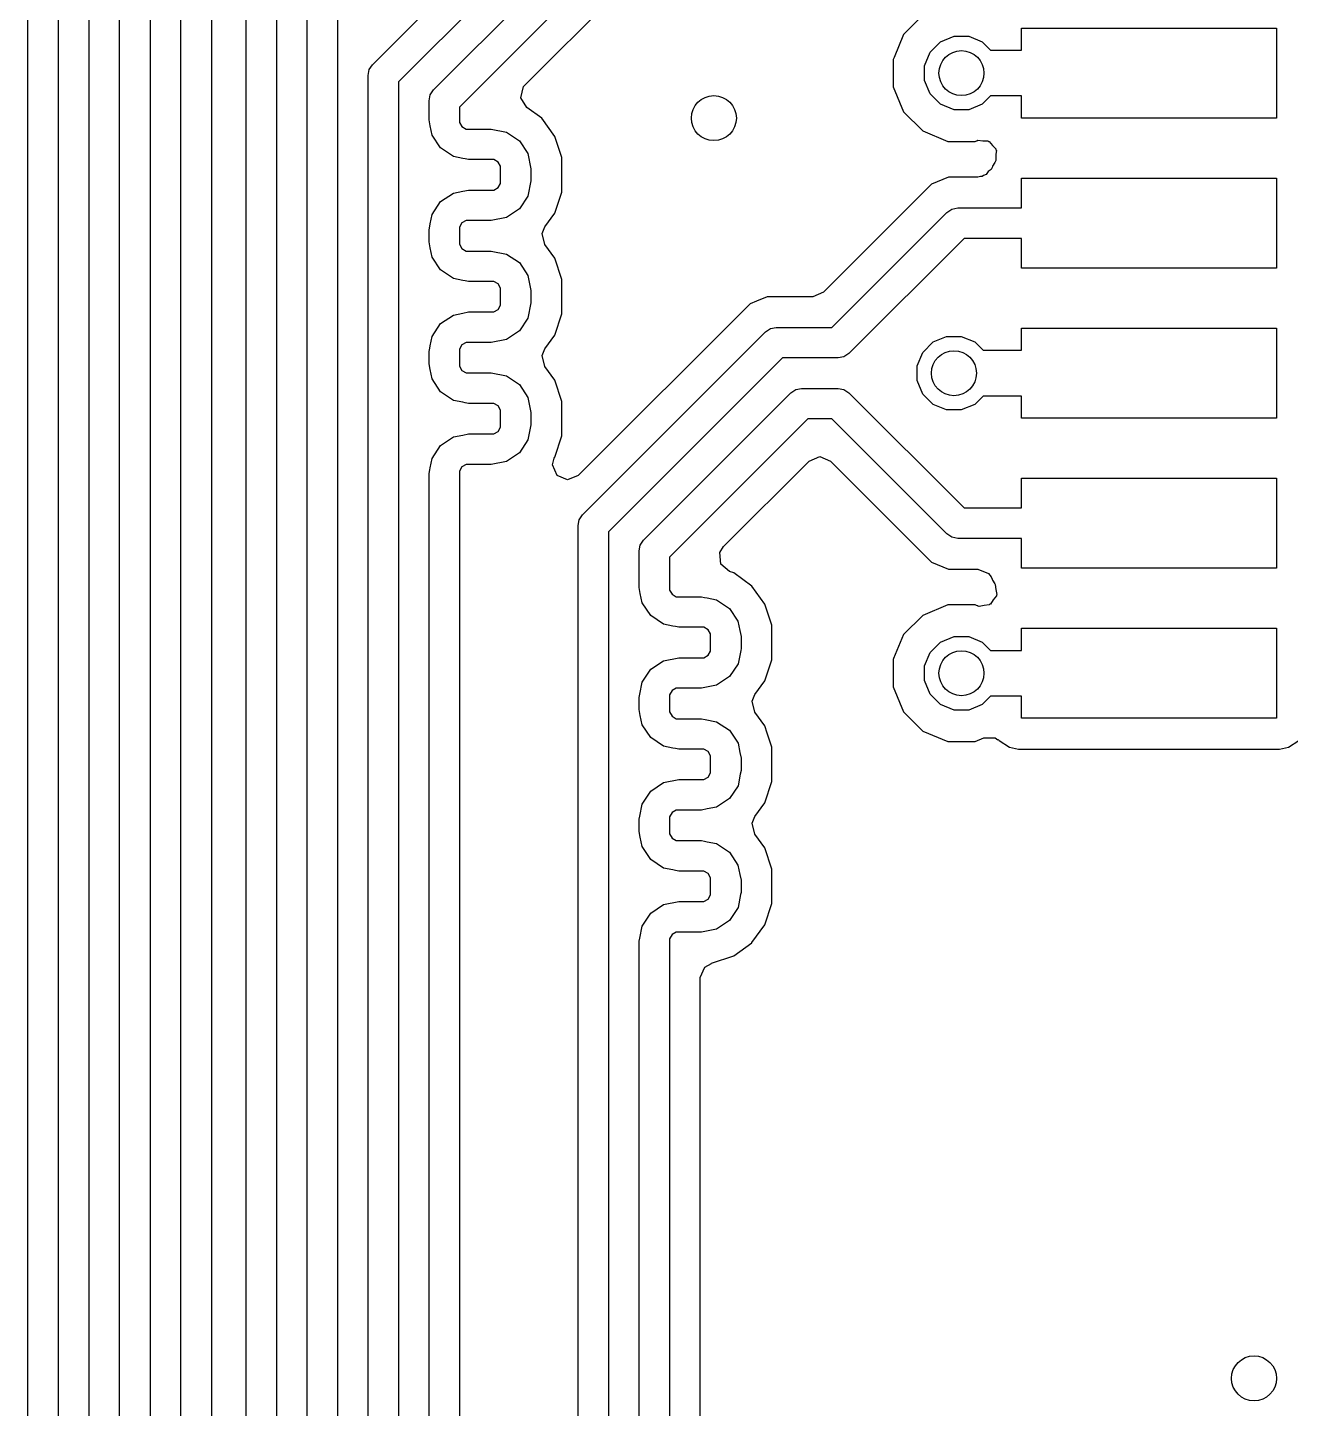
# Model space of a CAD drawing. Extents: x 94.3 to 177.3, y -118.1 to -62.3.
# Drawn here: x 150.913 to 155.121, y -99.3 to -94.698 of the extents above; entities that cross this region are included whole.
import ezdxf

# ---------------------------------------------------------------- set-up
doc = ezdxf.new("R2010")
doc.units = 0
doc.layers.add('BLACK', color=7, linetype='CONTINUOUS')

msp = doc.modelspace()

# ---------------------------------------------------------------- linework, layer by layer
at = {"layer": 'BLACK', "linetype": 'CONTINUOUS'}
for p, q in [((150.9133, -88.644284), (150.9133, -102.26919)), ((151.0158, -102.332358), (151.0158, -88.674778)), ((151.1174, -88.69582), (151.1174, -102.3534)), ((151.22, -102.520461), (151.22, -88.862882)), ((151.3216, -88.883924), (151.3216, -102.541503)), ((151.4242, -102.690713), (151.4242, -89)), ((151.5258, -89.021042), (151.5258, -102.711755)), ((151.6412, -101.210422), (151.6412, -92.264316)), ((151.7428, -92.285358), (151.7428, -101.18938)), ((152.062479, -94.821995), (153.171995, -93.712479)), ((153.228958, -93.7992), (152.1492, -94.878958)), ((152.265679, -94.906163), (153.256163, -93.915679)), ((153.313126, -94.0024), (152.3524, -94.963126)), ((152.571312, -94.889169), (153.340938, -94.119545)), ((151.8444, -101.126254), (151.8444, -94.524084)), ((151.946, -94.524084), (151.946, -101.105212)), ((153.896128, -94.657138), (153.832138, -94.721128)), ((154.225, -94.7738), (154.225, -94.7)), ((154.225, -94.7), (155.075, -94.7)), ((155.075, -94.7), (155.075, -95)), ((153.832134, -94.721134), (153.800502, -94.7975)), ((153.832138, -94.721128), (153.832134, -94.721134)), ((153.921066, -94.780554), (153.955554, -94.746066)), ((153.955554, -94.746066), (154.000614, -94.727402)), ((154.000614, -94.727402), (154.049386, -94.727402)), ((154.049386, -94.727402), (154.094446, -94.746066)), ((154.094446, -94.746066), (154.12218, -94.7738)), ((153.902402, -94.825614), (153.921066, -94.780554)), ((154.12218, -94.7738), (154.225, -94.7738)), ((152.0476, -94.857916), (152.051467, -94.838476)), ((152.051467, -94.838476), (152.062479, -94.821995)), ((153.800502, -94.7975), (153.7975, -94.804747)), ((153.7975, -94.804747), (153.7975, -94.895253)), ((153.902402, -94.874386), (153.902402, -94.825614)), ((152.0476, -101.042084), (152.0476, -94.857916)), ((152.1492, -94.878958), (152.1492, -101.021042)), ((153.921066, -94.919446), (153.902402, -94.874386)), ((152.2508, -94.942084), (152.254667, -94.922644)), ((152.254667, -94.922644), (152.265679, -94.906163)), ((152.557291, -94.932346), (152.566219, -94.895133)), ((152.566219, -94.895133), (152.571312, -94.889169)), ((153.7975, -94.895253), (153.832135, -94.978868)), ((153.955554, -94.953934), (153.921066, -94.919446)), ((154.12218, -94.9262), (154.094446, -94.953934)), ((154.225, -94.9262), (154.12218, -94.9262)), ((154.225, -95), (154.225, -94.9262)), ((152.2508, -95.005998), (152.2508, -94.942084)), ((152.3524, -94.963126), (152.3524, -95.005998)), ((152.577288, -94.96497), (152.557291, -94.932346)), ((152.626338, -95.000596), (152.577288, -94.96497)), ((154.000614, -94.972598), (153.955554, -94.953934)), ((154.049386, -94.972598), (154.000614, -94.972598)), ((154.094446, -94.953934), (154.049386, -94.972598)), ((152.254667, -95.025438), (152.2508, -95.005998)), ((152.3524, -95.005998), (152.3524, -95.005999)), ((152.3524, -95.005999), (152.352422, -95.005999)), ((152.352422, -95.005999), (152.352422, -95.014165)), ((152.352422, -95.014165), (152.360586, -95.028308)), ((152.670021, -95.060687), (152.626338, -95.000596)), ((153.832135, -94.978868), (153.896132, -95.042865)), ((155.075, -95), (154.225, -95)), ((152.254693, -95.025464), (152.254667, -95.025438)), ((152.260872, -95.056534), (152.254693, -95.025464)), ((152.289494, -95.099381), (152.260872, -95.056534)), ((152.360586, -95.028308), (152.374727, -95.036476)), ((152.374727, -95.036476), (152.382893, -95.036478)), ((152.382893, -95.036478), (152.45841, -95.036478)), ((152.45841, -95.036478), (152.458413, -95.036478)), ((152.458413, -95.036478), (152.458416, -95.036478)), ((152.458416, -95.036478), (152.508956, -95.046533)), ((152.508956, -95.046533), (152.551806, -95.075157)), ((152.693006, -95.131333), (152.670021, -95.060687)), ((153.896132, -95.042865), (153.979747, -95.0775)), ((152.332333, -95.128015), (152.289494, -95.099381)), ((152.551806, -95.075157), (152.580447, -95.117996)), ((153.979747, -95.0775), (153.979749, -95.0775)), ((153.979749, -95.0775), (154.07025, -95.0775)), ((154.07025, -95.0775), (154.070253, -95.0775)), ((154.070253, -95.0775), (154.074661, -95.075673)), ((154.074661, -95.075673), (154.077597, -95.075673)), ((154.077597, -95.075673), (154.079893, -95.073838)), ((154.079893, -95.073838), (154.096361, -95.075671)), ((154.096361, -95.075671), (154.112927, -95.07567)), ((154.112927, -95.07567), (154.115005, -95.077747)), ((154.115005, -95.077747), (154.117926, -95.078073)), ((154.117926, -95.078073), (154.128272, -95.091012)), ((154.128272, -95.091012), (154.139989, -95.102727)), ((154.139989, -95.102727), (154.139989, -95.105666)), ((154.139989, -95.105666), (154.141825, -95.107962)), ((154.141825, -95.107962), (154.13999, -95.119809)), ((152.363438, -95.134209), (152.332333, -95.128015)), ((152.36344, -95.134211), (152.363438, -95.134209)), ((152.370755, -95.135666), (152.36344, -95.134211)), ((152.382867, -95.138078), (152.370755, -95.135666)), ((152.382871, -95.138076), (152.382867, -95.138078)), ((152.38288, -95.138078), (152.382871, -95.138076)), ((152.458404, -95.138078), (152.38288, -95.138078)), ((152.466579, -95.138078), (152.458404, -95.138078)), ((152.480739, -95.146252), (152.466579, -95.138078)), ((152.488919, -95.160409), (152.480739, -95.146252)), ((152.488921, -95.168397), (152.488919, -95.160409)), ((152.580447, -95.117996), (152.590522, -95.168532)), ((152.693022, -95.168479), (152.693006, -95.131333)), ((154.128447, -95.160007), (154.127643, -95.164047)), ((154.136557, -95.147869), (154.128447, -95.160007)), ((154.13759, -95.145995), (154.136557, -95.147869)), ((154.139993, -95.140996), (154.13759, -95.145995)), ((154.13999, -95.119809), (154.139993, -95.140996)), ((152.48889, -95.168558), (152.488921, -95.168397)), ((152.48889, -95.209198), (152.48889, -95.168558)), ((152.59049, -95.168532), (152.590486, -95.168541)), ((152.590486, -95.168541), (152.59049, -95.168558)), ((152.590522, -95.168532), (152.59049, -95.168532)), ((152.59049, -95.168558), (152.59049, -95.209197)), ((152.69299, -95.209194), (152.692992, -95.203497)), ((152.692992, -95.203497), (152.693008, -95.203468)), ((152.693, -95.189177), (152.69303, -95.189104)), ((152.693008, -95.203468), (152.693, -95.189177)), ((152.69303, -95.189104), (152.693021, -95.168479)), ((152.693021, -95.168479), (152.693022, -95.168479)), ((153.982003, -95.1967), (153.925664, -95.220036)), ((154.080114, -95.1967), (153.982003, -95.1967)), ((154.088602, -95.194124), (154.080114, -95.1967)), ((154.094018, -95.194728), (154.088602, -95.194124)), ((154.098543, -95.191109), (154.094018, -95.194728)), ((154.107893, -95.188273), (154.098543, -95.191109)), ((154.114548, -95.178311), (154.107893, -95.188273)), ((154.123907, -95.170829), (154.114548, -95.178311)), ((154.127643, -95.164047), (154.123907, -95.170829)), ((154.225, -95.2992), (154.225, -95.2)), ((154.225, -95.2), (155.075, -95.2)), ((155.075, -95.2), (155.075, -95.5)), ((152.289504, -95.278379), (152.332341, -95.249758)), ((152.332341, -95.249758), (152.363412, -95.243572)), ((152.363412, -95.243572), (152.36344, -95.243545)), ((152.36344, -95.243545), (152.382868, -95.23968)), ((152.382868, -95.23968), (152.382868, -95.239678)), ((152.382868, -95.239678), (152.382872, -95.239679)), ((152.382872, -95.239679), (152.38288, -95.239678)), ((152.38288, -95.239678), (152.45841, -95.239678)), ((152.45841, -95.239678), (152.45847, -95.23969)), ((152.45847, -95.23969), (152.466573, -95.23969)), ((152.466573, -95.23969), (152.480722, -95.231519)), ((152.480722, -95.231519), (152.488891, -95.217369)), ((152.48889, -95.209199), (152.48889, -95.209198)), ((152.488891, -95.217369), (152.48889, -95.209199)), ((152.59049, -95.209197), (152.580438, -95.259743)), ((152.670032, -95.317018), (152.692991, -95.246347)), ((152.692991, -95.246347), (152.69299, -95.209194)), ((153.925659, -95.22004), (153.565245, -95.580455)), ((153.925664, -95.220036), (153.925659, -95.22004)), ((152.260872, -95.321208), (152.289504, -95.278379)), ((152.580438, -95.259743), (152.551809, -95.302595)), ((153.993059, -95.303067), (154.012499, -95.2992)), ((154.012499, -95.2992), (154.225, -95.2992)), ((152.25467, -95.352314), (152.260872, -95.321208)), ((152.374724, -95.341301), (152.360575, -95.349469)), ((152.382892, -95.3413), (152.374724, -95.341301)), ((152.45841, -95.341278), (152.382892, -95.341278)), ((152.382892, -95.341278), (152.382892, -95.3413)), ((152.458413, -95.341277), (152.45841, -95.341278)), ((152.458416, -95.341278), (152.458413, -95.341277)), ((152.508961, -95.33123), (152.458416, -95.34129)), ((152.458416, -95.34129), (152.458416, -95.341278)), ((152.551809, -95.302595), (152.508961, -95.33123)), ((152.636852, -95.362691), (152.670032, -95.317018)), ((153.593057, -95.6976), (153.976578, -95.314079)), ((153.976578, -95.314079), (153.993059, -95.303067)), ((152.2508, -95.371732), (152.253191, -95.359733)), ((152.250803, -95.371741), (152.2508, -95.371732)), ((152.2508, -95.371758), (152.250803, -95.371741)), ((152.2508, -95.412398), (152.2508, -95.371758)), ((152.253191, -95.359733), (152.254667, -95.352318)), ((152.254667, -95.352318), (152.25467, -95.352314)), ((152.352403, -95.363616), (152.3524, -95.371758)), ((152.3524, -95.371758), (152.3524, -95.412398)), ((152.360575, -95.349469), (152.352403, -95.363616)), ((152.627919, -95.384267), (152.636852, -95.362691)), ((152.636862, -95.421474), (152.627919, -95.384267)), ((152.254667, -95.431838), (152.2508, -95.412398)), ((152.254693, -95.431864), (152.254667, -95.431838)), ((152.260872, -95.462934), (152.254693, -95.431864)), ((152.3524, -95.412398), (152.3524, -95.412399)), ((152.3524, -95.412399), (152.352422, -95.412399)), ((152.352422, -95.412399), (152.352422, -95.420565)), ((152.352422, -95.420565), (152.360586, -95.434708)), ((152.360586, -95.434708), (152.374727, -95.442876)), ((152.670021, -95.467087), (152.636862, -95.421474)), ((154.033541, -95.4008), (153.65002, -95.784321)), ((154.225, -95.4008), (154.033541, -95.4008)), ((154.225, -95.5), (154.225, -95.4008)), ((152.289494, -95.505781), (152.260872, -95.462934)), ((152.374727, -95.442876), (152.382893, -95.442878)), ((152.382893, -95.442878), (152.45841, -95.442878)), ((152.45841, -95.442878), (152.458413, -95.442878)), ((152.458413, -95.442878), (152.458416, -95.442878)), ((152.458416, -95.442878), (152.508956, -95.452933)), ((152.508956, -95.452933), (152.551806, -95.481557)), ((152.551806, -95.481557), (152.580447, -95.524396)), ((152.693006, -95.537733), (152.670021, -95.467087)), ((152.332333, -95.534415), (152.289494, -95.505781)), ((152.580447, -95.524396), (152.590522, -95.574932)), ((155.075, -95.5), (154.225, -95.5)), ((152.363438, -95.540609), (152.332333, -95.534415)), ((152.36344, -95.540611), (152.363438, -95.540609)), ((152.370755, -95.542066), (152.36344, -95.540611)), ((152.382867, -95.544478), (152.370755, -95.542066)), ((152.382871, -95.544476), (152.382867, -95.544478)), ((152.38288, -95.544478), (152.382871, -95.544476)), ((152.458404, -95.544478), (152.38288, -95.544478)), ((152.466579, -95.544478), (152.458404, -95.544478)), ((152.480739, -95.552652), (152.466579, -95.544478)), ((152.488919, -95.566809), (152.480739, -95.552652)), ((152.48889, -95.574958), (152.488921, -95.574797)), ((152.48889, -95.615598), (152.48889, -95.574958)), ((152.488921, -95.574797), (152.488919, -95.566809)), ((152.59049, -95.574932), (152.590486, -95.574941)), ((152.590486, -95.574941), (152.59049, -95.574958)), ((152.590522, -95.574932), (152.59049, -95.574932)), ((152.59049, -95.574958), (152.59049, -95.615597)), ((152.693022, -95.574879), (152.693006, -95.537733)), ((152.69303, -95.595504), (152.693021, -95.574879)), ((152.693021, -95.574879), (152.693022, -95.574879)), ((152.48889, -95.615599), (152.48889, -95.615598)), ((152.488891, -95.623769), (152.48889, -95.615599)), ((152.59049, -95.615597), (152.580438, -95.666143)), ((152.69299, -95.615594), (152.692992, -95.609897)), ((152.692991, -95.652747), (152.69299, -95.615594)), ((152.692992, -95.609897), (152.693008, -95.609868)), ((152.693, -95.595577), (152.69303, -95.595504)), ((152.693008, -95.609868), (152.693, -95.595577)), ((153.321076, -95.618439), (152.748164, -96.191351)), ((153.34177, -95.609868), (153.321076, -95.618439)), ((153.377422, -95.5951), (153.34177, -95.609868)), ((153.52989, -95.5951), (153.377422, -95.5951)), ((153.565245, -95.580455), (153.52989, -95.5951)), ((152.289504, -95.684779), (152.332341, -95.656158)), ((152.332341, -95.656158), (152.363412, -95.649972)), ((152.363412, -95.649972), (152.36344, -95.649945)), ((152.36344, -95.649945), (152.382868, -95.64608)), ((152.382868, -95.64608), (152.382868, -95.646078)), ((152.382868, -95.646078), (152.382872, -95.646079)), ((152.382872, -95.646079), (152.38288, -95.646078)), ((152.38288, -95.646078), (152.45841, -95.646078)), ((152.45841, -95.646078), (152.45847, -95.64609)), ((152.45847, -95.64609), (152.466573, -95.64609)), ((152.466573, -95.64609), (152.480722, -95.637919)), ((152.480722, -95.637919), (152.488891, -95.623769)), ((152.580438, -95.666143), (152.551809, -95.708995)), ((152.670032, -95.723418), (152.692991, -95.652747)), ((152.260872, -95.727608), (152.289504, -95.684779)), ((152.551809, -95.708995), (152.508961, -95.73763)), ((152.762479, -96.321995), (153.371995, -95.712479)), ((153.371995, -95.712479), (153.388476, -95.701467)), ((153.388476, -95.701467), (153.407916, -95.6976)), ((153.407916, -95.6976), (153.593057, -95.6976)), ((154.225, -95.7738), (154.225, -95.7)), ((154.225, -95.7), (155.075, -95.7)), ((155.075, -95.7), (155.075, -96)), ((152.253191, -95.766133), (152.254667, -95.758718)), ((152.254667, -95.758718), (152.25467, -95.758714)), ((152.25467, -95.758714), (152.260872, -95.727608)), ((152.360575, -95.755869), (152.352403, -95.770016)), ((152.374724, -95.747701), (152.360575, -95.755869)), ((152.382892, -95.7477), (152.374724, -95.747701)), ((152.45841, -95.747678), (152.382892, -95.747678)), ((152.382892, -95.747678), (152.382892, -95.7477)), ((152.458413, -95.747677), (152.45841, -95.747678)), ((152.458416, -95.747678), (152.458413, -95.747677)), ((152.508961, -95.73763), (152.458416, -95.74769)), ((152.458416, -95.74769), (152.458416, -95.747678)), ((152.636852, -95.769091), (152.670032, -95.723418)), ((153.896066, -95.780554), (153.930554, -95.746066)), ((153.930554, -95.746066), (153.975614, -95.727402)), ((153.975614, -95.727402), (154.024386, -95.727402)), ((154.024386, -95.727402), (154.069446, -95.746066)), ((154.069446, -95.746066), (154.09718, -95.7738)), ((152.2508, -95.778132), (152.253191, -95.766133)), ((152.250803, -95.778141), (152.2508, -95.778132)), ((152.2508, -95.778158), (152.250803, -95.778141)), ((152.2508, -95.818798), (152.2508, -95.778158)), ((152.352403, -95.770016), (152.3524, -95.778158)), ((152.3524, -95.778158), (152.3524, -95.818798)), ((152.627919, -95.790667), (152.636852, -95.769091)), ((152.636862, -95.827874), (152.627919, -95.790667)), ((153.428958, -95.7992), (152.8492, -96.378958)), ((153.614099, -95.7992), (153.428958, -95.7992)), ((153.633539, -95.795333), (153.614099, -95.7992)), ((153.65002, -95.784321), (153.633539, -95.795333)), ((153.877402, -95.825614), (153.896066, -95.780554)), ((154.09718, -95.7738), (154.225, -95.7738)), ((152.254667, -95.838238), (152.2508, -95.818798)), ((152.254693, -95.838264), (152.254667, -95.838238)), ((152.260872, -95.869334), (152.254693, -95.838264)), ((152.3524, -95.818798), (152.3524, -95.818799)), ((152.3524, -95.818799), (152.352422, -95.818799)), ((152.352422, -95.818799), (152.352422, -95.826965)), ((152.352422, -95.826965), (152.360586, -95.841108)), ((152.360586, -95.841108), (152.374727, -95.849276)), ((152.374727, -95.849276), (152.382893, -95.849278)), ((152.382893, -95.849278), (152.45841, -95.849278)), ((152.45841, -95.849278), (152.458413, -95.849278)), ((152.458413, -95.849278), (152.458416, -95.849278)), ((152.458416, -95.849278), (152.508956, -95.859333)), ((152.670021, -95.873487), (152.636862, -95.827874)), ((153.877402, -95.874386), (153.877402, -95.825614)), ((152.289494, -95.912181), (152.260872, -95.869334)), ((152.508956, -95.859333), (152.551806, -95.887957)), ((152.551806, -95.887957), (152.580447, -95.930796)), ((152.693006, -95.944133), (152.670021, -95.873487)), ((153.896066, -95.919446), (153.877402, -95.874386)), ((152.332333, -95.940815), (152.289494, -95.912181)), ((152.363438, -95.947009), (152.332333, -95.940815)), ((152.580447, -95.930796), (152.590522, -95.981332)), ((152.693022, -95.981279), (152.693006, -95.944133)), ((152.965679, -96.406163), (153.456163, -95.915679)), ((153.456163, -95.915679), (153.472643, -95.904667)), ((153.472643, -95.904667), (153.472644, -95.904667)), ((153.472644, -95.904667), (153.492084, -95.9008)), ((153.492084, -95.9008), (153.614099, -95.9008)), ((153.614099, -95.9008), (153.633539, -95.904667)), ((153.633539, -95.904667), (153.65002, -95.915679)), ((153.65002, -95.915679), (154.033541, -96.2992)), ((153.930554, -95.953934), (153.896066, -95.919446)), ((154.09718, -95.9262), (154.069446, -95.953934)), ((154.225, -95.9262), (154.09718, -95.9262)), ((154.225, -96), (154.225, -95.9262)), ((152.36344, -95.947011), (152.363438, -95.947009)), ((152.370755, -95.948466), (152.36344, -95.947011)), ((152.382867, -95.950878), (152.370755, -95.948466)), ((152.382871, -95.950876), (152.382867, -95.950878)), ((152.38288, -95.950878), (152.382871, -95.950876)), ((152.458404, -95.950878), (152.38288, -95.950878)), ((152.466579, -95.950878), (152.458404, -95.950878)), ((152.480739, -95.959052), (152.466579, -95.950878)), ((152.488919, -95.973209), (152.480739, -95.959052)), ((152.48889, -95.981358), (152.488921, -95.981197)), ((152.48889, -96.021998), (152.48889, -95.981358)), ((152.488921, -95.981197), (152.488919, -95.973209)), ((152.59049, -95.981332), (152.590486, -95.981341)), ((152.590486, -95.981341), (152.59049, -95.981358)), ((152.590522, -95.981332), (152.59049, -95.981332)), ((152.59049, -95.981358), (152.59049, -96.021997)), ((152.69303, -96.001904), (152.693021, -95.981279)), ((152.693021, -95.981279), (152.693022, -95.981279)), ((153.975614, -95.972598), (153.930554, -95.953934)), ((154.024386, -95.972598), (153.975614, -95.972598)), ((154.069446, -95.953934), (154.024386, -95.972598)), ((152.480722, -96.044319), (152.488891, -96.030169)), ((152.48889, -96.021999), (152.48889, -96.021998)), ((152.488891, -96.030169), (152.48889, -96.021999)), ((152.59049, -96.021997), (152.580438, -96.072543)), ((152.69299, -96.021994), (152.692992, -96.016297)), ((152.692991, -96.059147), (152.69299, -96.021994)), ((152.692992, -96.016297), (152.693008, -96.016268)), ((152.693, -96.001977), (152.69303, -96.001904)), ((152.693008, -96.016268), (152.693, -96.001977)), ((153.513126, -96.0024), (153.0524, -96.463126)), ((153.593057, -96.0024), (153.513126, -96.0024)), ((153.976578, -96.385921), (153.593057, -96.0024)), ((155.075, -96), (154.225, -96)), ((152.289504, -96.091179), (152.332341, -96.062558)), ((152.332341, -96.062558), (152.363412, -96.056372)), ((152.363412, -96.056372), (152.36344, -96.056345)), ((152.36344, -96.056345), (152.382868, -96.05248)), ((152.382868, -96.05248), (152.382868, -96.052478)), ((152.382868, -96.052478), (152.382872, -96.052479)), ((152.382872, -96.052479), (152.38288, -96.052478)), ((152.38288, -96.052478), (152.45841, -96.052478)), ((152.45841, -96.052478), (152.45847, -96.05249)), ((152.45847, -96.05249), (152.466573, -96.05249)), ((152.466573, -96.05249), (152.480722, -96.044319)), ((152.580438, -96.072543), (152.551809, -96.115395)), ((152.670032, -96.129818), (152.692991, -96.059147)), ((152.260872, -96.134008), (152.289504, -96.091179)), ((152.551809, -96.115395), (152.508961, -96.14403)), ((153.517736, -96.142745), (153.55309, -96.128101)), ((153.55309, -96.128101), (153.588445, -96.142746)), ((152.2508, -96.184532), (152.253191, -96.172533)), ((152.253191, -96.172533), (152.254667, -96.165118)), ((152.254667, -96.165118), (152.25467, -96.165114)), ((152.25467, -96.165114), (152.260872, -96.134008)), ((152.360575, -96.162269), (152.352403, -96.176416)), ((152.374724, -96.154101), (152.360575, -96.162269)), ((152.382892, -96.1541), (152.374724, -96.154101)), ((152.45841, -96.154078), (152.382892, -96.154078)), ((152.382892, -96.154078), (152.382892, -96.1541)), ((152.458413, -96.154077), (152.45841, -96.154078)), ((152.458416, -96.154078), (152.458413, -96.154077)), ((152.508961, -96.14403), (152.458416, -96.15409)), ((152.458416, -96.15409), (152.458416, -96.154078)), ((152.662809, -96.155996), (152.668261, -96.133292)), ((152.677454, -96.191351), (152.662809, -96.155996)), ((152.668261, -96.133292), (152.670026, -96.129825)), ((152.670026, -96.129825), (152.670032, -96.129818)), ((153.23237, -96.428112), (153.517736, -96.142745)), ((153.588445, -96.142746), (153.925658, -96.479959)), ((152.250803, -96.184541), (152.2508, -96.184532)), ((152.2508, -96.184558), (152.250803, -96.184541)), ((152.2508, -96.225198), (152.2508, -96.184558)), ((152.352403, -96.176416), (152.3524, -96.184558)), ((152.3524, -96.184558), (152.3524, -96.225198)), ((152.712809, -96.205996), (152.677454, -96.191351)), ((152.748164, -96.191351), (152.712809, -96.205996)), ((154.225, -96.2992), (154.225, -96.2)), ((154.225, -96.2), (155.075, -96.2)), ((155.075, -96.2), (155.075, -96.5)), ((152.2508, -96.45421), (152.2508, -96.225198)), ((152.3524, -96.225198), (152.3524, -96.45421)), ((154.033541, -96.2992), (154.225, -96.2992)), ((152.7476, -96.357916), (152.751467, -96.338476)), ((152.7476, -100.742084), (152.7476, -96.357916)), ((152.751467, -96.338476), (152.762479, -96.321995)), ((152.8492, -96.378958), (152.8492, -100.721042)), ((153.993059, -96.396933), (153.976578, -96.385921)), ((154.012499, -96.4008), (153.993059, -96.396933)), ((154.225, -96.4008), (154.012499, -96.4008)), ((154.225, -96.5), (154.225, -96.4008)), ((152.9508, -96.442084), (152.954667, -96.422644)), ((152.9508, -96.564589), (152.9508, -96.442084)), ((152.954667, -96.422644), (152.965679, -96.406163)), ((153.220185, -96.447982), (153.23237, -96.428112)), ((153.223163, -96.486134), (153.220185, -96.447982)), ((152.2508, -100.957916), (152.2508, -96.45421)), ((152.3524, -96.45421), (152.3524, -100.936874)), ((153.0524, -96.463126), (153.0524, -96.564589)), ((153.252247, -96.511006), (153.223163, -96.486134)), ((153.925658, -96.479959), (153.925664, -96.479963)), ((153.925664, -96.479963), (153.982003, -96.503299)), ((153.266326, -96.51559), (153.252247, -96.511006)), ((153.266328, -96.515591), (153.266326, -96.51559)), ((153.326405, -96.559295), (153.266328, -96.515591)), ((153.982003, -96.503299), (153.982004, -96.503299)), ((153.982004, -96.503299), (153.982006, -96.5033)), ((153.982006, -96.5033), (154.080114, -96.5033)), ((154.080114, -96.5033), (154.115469, -96.517945)), ((154.115469, -96.517945), (154.123907, -96.529171)), ((154.123907, -96.529171), (154.127643, -96.535952)), ((154.127643, -96.535952), (154.128447, -96.539993)), ((154.128447, -96.539993), (154.136557, -96.552131)), ((155.075, -96.5), (154.225, -96.5)), ((152.954667, -96.584029), (152.9508, -96.564589)), ((152.954703, -96.584065), (152.954667, -96.584029)), ((152.960876, -96.615121), (152.954703, -96.584065)), ((153.0524, -96.564589), (153.052399, -96.564593)), ((153.052399, -96.564593), (153.0524, -96.564596)), ((153.0524, -96.564596), (153.052431, -96.564596)), ((153.052431, -96.564596), (153.05243, -96.57276)), ((153.05243, -96.57276), (153.060591, -96.586901)), ((153.060591, -96.586901), (153.074729, -96.595067)), ((153.370038, -96.619425), (153.326405, -96.559295)), ((154.136557, -96.552131), (154.137589, -96.554003)), ((154.137589, -96.554003), (154.139488, -96.571062)), ((154.139488, -96.571062), (154.142835, -96.587885)), ((154.142835, -96.587885), (154.141572, -96.589774)), ((152.989495, -96.657969), (152.960876, -96.615121)), ((153.074729, -96.595067), (153.082893, -96.595069)), ((153.082893, -96.595069), (153.158448, -96.595069)), ((153.158448, -96.595069), (153.158466, -96.595072)), ((153.158466, -96.595072), (153.158478, -96.595069)), ((153.158478, -96.595069), (153.168403, -96.597049)), ((153.168403, -96.597049), (153.177888, -96.598936)), ((153.177888, -96.598936), (153.177895, -96.598943)), ((153.177895, -96.598943), (153.208999, -96.605149)), ((153.208999, -96.605149), (153.251816, -96.633796)), ((153.251816, -96.633796), (153.280411, -96.676647)), ((153.392953, -96.690095), (153.370038, -96.619425)), ((153.979746, -96.6225), (153.896134, -96.657134)), ((153.979747, -96.6225), (153.979746, -96.6225)), ((154.070253, -96.6225), (153.979747, -96.6225)), ((154.070254, -96.6225), (154.070253, -96.6225)), ((154.074664, -96.624327), (154.070254, -96.6225)), ((154.079392, -96.62576), (154.074664, -96.624327)), ((154.079892, -96.62616), (154.079392, -96.62576)), ((154.080489, -96.626093), (154.079892, -96.62616)), ((154.084043, -96.627171), (154.080489, -96.626093)), ((154.100865, -96.623824), (154.084043, -96.627171)), ((154.117925, -96.621925), (154.100865, -96.623824)), ((154.119345, -96.620148), (154.117925, -96.621925)), ((154.121575, -96.619705), (154.119345, -96.620148)), ((154.131104, -96.605442), (154.121575, -96.619705)), ((154.141824, -96.592036), (154.131104, -96.605442)), ((154.141572, -96.589774), (154.141824, -96.592036)), ((153.032333, -96.686605), (152.989495, -96.657969)), ((153.280411, -96.676647), (153.286547, -96.707595)), ((153.896128, -96.657138), (153.832138, -96.721128)), ((153.896134, -96.657134), (153.896128, -96.657138)), ((153.063437, -96.692799), (153.032333, -96.686605)), ((153.06344, -96.692802), (153.063437, -96.692799)), ((153.071782, -96.694461), (153.06344, -96.692802)), ((153.082867, -96.696669), (153.071782, -96.694461)), ((153.082871, -96.696667), (153.082867, -96.696669)), ((153.08288, -96.696669), (153.082871, -96.696667)), ((153.158418, -96.696669), (153.08288, -96.696669)), ((153.166572, -96.696674), (153.158418, -96.696669)), ((153.18069, -96.704837), (153.166572, -96.696674)), ((153.188835, -96.718964), (153.18069, -96.704837)), ((153.188831, -96.727118), (153.188835, -96.718964)), ((153.286547, -96.707595), (153.286661, -96.707709)), ((153.286661, -96.707709), (153.290528, -96.727149)), ((153.392951, -96.692124), (153.392952, -96.691401)), ((153.392956, -96.696482), (153.392951, -96.692124)), ((153.392952, -96.691328), (153.392953, -96.690095)), ((153.392958, -96.691387), (153.392952, -96.691328)), ((153.392952, -96.691401), (153.392958, -96.691387)), ((153.393028, -96.696656), (153.392956, -96.696482)), ((153.393028, -96.764762), (153.393028, -96.696656)), ((153.832134, -96.721134), (153.79901, -96.801102)), ((153.832138, -96.721128), (153.832134, -96.721134)), ((154.225, -96.7738), (154.225, -96.7)), ((154.225, -96.7), (155.075, -96.7)), ((155.075, -96.7), (155.075, -97)), ((153.188928, -96.727118), (153.188831, -96.727118)), ((153.188931, -96.727129), (153.188928, -96.727118)), ((153.188928, -96.727149), (153.188931, -96.727129)), ((153.188928, -96.767789), (153.188928, -96.727149)), ((153.188928, -96.767793), (153.188928, -96.767789)), ((153.188928, -96.767796), (153.188928, -96.767793)), ((153.18893, -96.775974), (153.188928, -96.767796)), ((153.290528, -96.767789), (153.289332, -96.7738)), ((153.290528, -96.727149), (153.290528, -96.767789)), ((153.393028, -96.767768), (153.393028, -96.764762)), ((153.393035, -96.804919), (153.393028, -96.767768)), ((153.921066, -96.780554), (153.955554, -96.746066)), ((153.955554, -96.746066), (154.000614, -96.727402)), ((154.000614, -96.727402), (154.049386, -96.727402)), ((154.049386, -96.727402), (154.094446, -96.746066)), ((154.094446, -96.746066), (154.12218, -96.7738)), ((152.989452, -96.836931), (153.032307, -96.808272)), ((153.032307, -96.808272), (153.082867, -96.7982)), ((153.082867, -96.7982), (153.082867, -96.798269)), ((153.082867, -96.798269), (153.082871, -96.79827)), ((153.082871, -96.79827), (153.08288, -96.798269)), ((153.08288, -96.798269), (153.158448, -96.798269)), ((153.158448, -96.798269), (153.158743, -96.798327)), ((153.158743, -96.798327), (153.166596, -96.798324)), ((153.166596, -96.798324), (153.180756, -96.79014)), ((153.180756, -96.79014), (153.18893, -96.775974)), ((153.280483, -96.818333), (153.251863, -96.861195)), ((153.289332, -96.7738), (153.280483, -96.818333)), ((153.370091, -96.875589), (153.393035, -96.804919)), ((153.79901, -96.801102), (153.7975, -96.804747)), ((153.7975, -96.804747), (153.7975, -96.895253)), ((153.902402, -96.825614), (153.921066, -96.780554)), ((154.12218, -96.7738), (154.225, -96.7738)), ((152.96083, -96.87981), (152.989452, -96.836931)), ((153.251863, -96.861195), (153.209021, -96.889846)), ((153.902402, -96.874386), (153.902402, -96.825614)), ((152.952969, -96.919446), (152.96083, -96.87981)), ((153.060563, -96.907982), (153.052395, -96.922144)), ((153.074718, -96.899802), (153.060563, -96.907982)), ((153.082533, -96.8998), (153.074718, -96.899802)), ((153.08288, -96.899869), (153.082533, -96.8998)), ((153.082893, -96.899869), (153.08288, -96.899869)), ((153.158448, -96.899869), (153.082893, -96.899869)), ((153.158466, -96.899865), (153.158448, -96.899869)), ((153.158478, -96.899869), (153.158466, -96.899865)), ((153.209021, -96.889846), (153.158478, -96.899928)), ((153.158478, -96.899928), (153.158478, -96.899869)), ((153.336902, -96.921298), (153.370091, -96.875589)), ((153.7975, -96.895253), (153.832135, -96.978868)), ((153.921066, -96.919446), (153.902402, -96.874386)), ((152.9508, -96.930349), (152.952969, -96.919446)), ((152.9508, -96.970989), (152.9508, -96.930349)), ((153.052395, -96.922144), (153.0524, -96.930318)), ((153.0524, -96.930318), (153.052396, -96.930329)), ((153.052396, -96.930329), (153.0524, -96.930349)), ((153.0524, -96.930349), (153.0524, -96.970989)), ((153.327981, -96.942844), (153.336902, -96.921298)), ((153.336908, -96.980055), (153.327981, -96.942844)), ((153.955554, -96.953934), (153.921066, -96.919446)), ((154.000614, -96.972598), (153.955554, -96.953934)), ((154.094446, -96.953934), (154.049386, -96.972598)), ((154.12218, -96.9262), (154.094446, -96.953934)), ((154.225, -96.9262), (154.12218, -96.9262)), ((154.225, -97), (154.225, -96.9262)), ((152.954667, -96.990429), (152.9508, -96.970989)), ((152.954703, -96.990465), (152.954667, -96.990429)), ((152.960876, -97.021521), (152.954703, -96.990465)), ((153.0524, -96.970989), (153.052399, -96.970993)), ((153.052399, -96.970993), (153.0524, -96.970996)), ((153.0524, -96.970996), (153.052431, -96.970996)), ((153.052431, -96.970996), (153.05243, -96.97916)), ((153.05243, -96.97916), (153.060591, -96.993301)), ((153.060591, -96.993301), (153.074729, -97.001467)), ((153.074729, -97.001467), (153.082893, -97.001469)), ((153.082893, -97.001469), (153.158454, -97.001469)), ((153.158454, -97.001469), (153.171122, -97.003988)), ((153.3701, -97.025752), (153.336908, -96.980055)), ((153.832135, -96.978868), (153.896132, -97.042865)), ((154.049386, -96.972598), (154.000614, -96.972598)), ((155.075, -97), (154.225, -97)), ((152.989495, -97.064369), (152.960876, -97.021521)), ((153.171122, -97.003988), (153.208993, -97.011505)), ((153.208993, -97.011505), (153.251862, -97.040142)), ((153.251862, -97.040142), (153.280496, -97.083012)), ((153.377749, -97.049324), (153.3701, -97.025752)), ((153.896132, -97.042865), (153.979747, -97.0775)), ((153.032333, -97.093005), (152.989495, -97.064369)), ((153.063437, -97.099199), (153.032333, -97.093005)), ((153.280496, -97.083012), (153.286667, -97.114109)), ((153.393049, -97.096466), (153.377749, -97.049324)), ((153.979747, -97.0775), (153.979749, -97.0775)), ((153.979749, -97.0775), (154.070251, -97.0775)), ((154.070251, -97.0775), (154.070253, -97.0775)), ((154.070253, -97.0775), (154.099104, -97.065549)), ((154.099104, -97.065549), (154.13737, -97.065549)), ((154.13737, -97.065549), (154.146626, -97.071733)), ((154.146626, -97.071733), (154.147008, -97.071162)), ((154.147008, -97.071162), (154.151101, -97.073897)), ((154.151101, -97.073897), (154.151102, -97.073898)), ((154.151102, -97.073898), (154.185007, -97.096553)), ((155.114993, -97.096553), (155.148898, -97.073898)), ((153.06344, -97.099202), (153.063437, -97.099199)), ((153.071782, -97.100861), (153.06344, -97.099202)), ((153.082867, -97.103069), (153.071782, -97.100861)), ((153.082871, -97.103067), (153.082867, -97.103069)), ((153.08288, -97.103069), (153.082871, -97.103067)), ((153.158454, -97.103069), (153.08288, -97.103069)), ((153.158471, -97.103065), (153.158454, -97.103069)), ((153.158483, -97.103069), (153.158471, -97.103065)), ((153.166643, -97.103066), (153.158483, -97.103069)), ((153.180777, -97.111224), (153.166643, -97.103066)), ((153.188934, -97.125359), (153.180777, -97.111224)), ((153.188931, -97.133518), (153.188934, -97.125359)), ((153.188934, -97.133518), (153.188931, -97.133518)), ((153.188937, -97.133529), (153.188934, -97.133518)), ((153.188934, -97.133549), (153.188937, -97.133529)), ((153.188934, -97.174189), (153.188934, -97.133549)), ((153.286667, -97.114109), (153.290534, -97.133549)), ((153.290534, -97.133549), (153.290534, -97.174189)), ((153.393034, -97.126481), (153.393049, -97.096468)), ((153.393034, -97.173898), (153.393034, -97.126481)), ((153.393048, -97.096467), (153.393049, -97.096466)), ((153.393049, -97.096468), (153.393048, -97.096467)), ((154.185007, -97.096553), (154.214905, -97.1025)), ((154.214905, -97.1025), (155.085094, -97.102499)), ((155.085094, -97.102499), (155.114993, -97.096553)), ((153.180775, -97.196484), (153.188935, -97.182354)), ((153.188934, -97.174193), (153.188934, -97.174189)), ((153.188934, -97.174196), (153.188934, -97.174193)), ((153.188935, -97.182354), (153.188934, -97.174196)), ((153.288169, -97.186076), (153.280481, -97.224732)), ((153.290534, -97.174189), (153.288169, -97.186076)), ((153.393034, -97.174168), (153.393034, -97.173898)), ((153.393036, -97.211331), (153.393034, -97.174168)), ((152.989452, -97.243331), (153.032307, -97.214672)), ((153.032307, -97.214672), (153.082867, -97.2046)), ((153.082867, -97.2046), (153.082867, -97.204669)), ((153.082867, -97.204669), (153.082871, -97.20467)), ((153.082871, -97.20467), (153.08288, -97.204669)), ((153.08288, -97.204669), (153.158454, -97.204669)), ((153.158454, -97.204669), (153.158471, -97.204672)), ((153.158471, -97.204672), (153.158483, -97.204669)), ((153.158483, -97.204669), (153.158483, -97.204634)), ((153.158483, -97.204634), (153.166641, -97.204638)), ((153.166641, -97.204638), (153.180775, -97.196484)), ((153.280481, -97.224732), (153.251842, -97.267582)), ((153.370068, -97.282019), (153.393036, -97.211331)), ((152.96083, -97.28621), (152.989452, -97.243331)), ((153.251842, -97.267582), (153.20898, -97.296203)), ((152.952905, -97.326163), (152.96083, -97.28621)), ((153.060563, -97.314382), (153.052395, -97.328544)), ((153.074718, -97.306202), (153.060563, -97.314382)), ((153.082533, -97.3062), (153.074718, -97.306202)), ((153.08288, -97.306269), (153.082533, -97.3062)), ((153.082893, -97.306269), (153.08288, -97.306269)), ((153.158425, -97.306269), (153.082893, -97.306269)), ((153.158454, -97.306269), (153.158425, -97.306269)), ((153.177894, -97.302402), (153.158454, -97.306269)), ((153.177932, -97.302363), (153.177894, -97.302402)), ((153.20898, -97.296203), (153.177932, -97.302363)), ((153.33686, -97.327711), (153.370068, -97.282019)), ((152.9508, -97.336749), (152.952905, -97.326163)), ((152.9508, -97.377389), (152.9508, -97.336749)), ((153.052395, -97.328544), (153.0524, -97.336718)), ((153.0524, -97.336718), (153.052396, -97.336729)), ((153.052396, -97.336729), (153.0524, -97.336749)), ((153.0524, -97.336749), (153.0524, -97.377389)), ((153.327926, -97.349256), (153.33686, -97.327711)), ((153.336838, -97.386472), (153.327926, -97.349256)), ((152.954667, -97.396829), (152.9508, -97.377389)), ((152.954703, -97.396865), (152.954667, -97.396829)), ((152.960876, -97.427921), (152.954703, -97.396865)), ((153.0524, -97.377389), (153.052399, -97.377393)), ((153.052399, -97.377393), (153.0524, -97.377396)), ((153.0524, -97.377396), (153.052431, -97.377396)), ((153.052431, -97.377396), (153.05243, -97.38556)), ((153.05243, -97.38556), (153.060591, -97.399701)), ((153.060591, -97.399701), (153.074729, -97.407867)), ((153.074729, -97.407867), (153.082893, -97.407869)), ((153.082893, -97.407869), (153.158448, -97.407869)), ((153.158448, -97.407869), (153.158466, -97.407872)), ((153.158466, -97.407872), (153.158478, -97.407869)), ((153.158478, -97.407869), (153.168403, -97.409849)), ((153.168403, -97.409849), (153.177888, -97.411736)), ((153.177888, -97.411736), (153.177895, -97.411743)), ((153.177895, -97.411743), (153.208999, -97.417949)), ((153.370038, -97.432225), (153.336838, -97.386472)), ((152.989495, -97.470769), (152.960876, -97.427921)), ((153.208999, -97.417949), (153.251816, -97.446596)), ((153.251816, -97.446596), (153.280411, -97.489447)), ((153.392953, -97.502895), (153.370038, -97.432225)), ((153.032333, -97.499405), (152.989495, -97.470769)), ((153.063437, -97.505599), (153.032333, -97.499405)), ((153.06344, -97.505602), (153.063437, -97.505599)), ((153.071782, -97.507261), (153.06344, -97.505602)), ((153.082867, -97.509469), (153.071782, -97.507261)), ((153.280411, -97.489447), (153.286547, -97.520395)), ((153.392951, -97.504924), (153.392952, -97.504201)), ((153.392956, -97.509282), (153.392951, -97.504924)), ((153.392952, -97.504128), (153.392953, -97.502895)), ((153.392958, -97.504187), (153.392952, -97.504128)), ((153.392952, -97.504201), (153.392958, -97.504187)), ((153.082871, -97.509467), (153.082867, -97.509469)), ((153.08288, -97.509469), (153.082871, -97.509467)), ((153.158418, -97.509469), (153.08288, -97.509469)), ((153.166572, -97.509474), (153.158418, -97.509469)), ((153.18069, -97.517637), (153.166572, -97.509474)), ((153.188835, -97.531764), (153.18069, -97.517637)), ((153.188831, -97.539918), (153.188835, -97.531764)), ((153.188928, -97.539918), (153.188831, -97.539918)), ((153.188931, -97.539929), (153.188928, -97.539918)), ((153.188928, -97.539949), (153.188931, -97.539929)), ((153.188928, -97.580589), (153.188928, -97.539949)), ((153.286547, -97.520395), (153.286661, -97.520509)), ((153.286661, -97.520509), (153.290528, -97.539949)), ((153.290528, -97.539949), (153.290528, -97.580589)), ((153.393028, -97.509456), (153.392956, -97.509282)), ((153.393028, -97.580568), (153.393028, -97.509456)), ((153.180756, -97.60294), (153.18893, -97.588774)), ((153.188928, -97.580593), (153.188928, -97.580589)), ((153.188928, -97.580596), (153.188928, -97.580593)), ((153.18893, -97.588774), (153.188928, -97.580596)), ((153.289207, -97.587227), (153.280483, -97.631133)), ((153.290528, -97.580589), (153.289207, -97.587227)), ((153.393035, -97.617719), (153.393028, -97.580568)), ((152.989452, -97.649731), (153.032307, -97.621072)), ((153.032307, -97.621072), (153.082867, -97.611)), ((153.082867, -97.611), (153.082867, -97.611069)), ((153.082867, -97.611069), (153.082871, -97.61107)), ((153.082871, -97.61107), (153.08288, -97.611069)), ((153.08288, -97.611069), (153.158448, -97.611069)), ((153.158448, -97.611069), (153.158743, -97.611127)), ((153.158743, -97.611127), (153.166596, -97.611124)), ((153.166596, -97.611124), (153.180756, -97.60294)), ((153.280483, -97.631133), (153.251863, -97.673995)), ((153.370091, -97.688389), (153.393035, -97.617719)), ((152.952905, -97.732563), (152.96083, -97.69261)), ((152.96083, -97.69261), (152.989452, -97.649731)), ((153.251863, -97.673995), (153.209021, -97.702646)), ((153.327056, -97.747661), (153.37009, -97.68839)), ((153.37009, -97.68839), (153.370091, -97.688389)), ((152.9508, -97.743149), (152.952905, -97.732563)), ((153.060563, -97.720782), (153.052395, -97.734944)), ((153.052395, -97.734944), (153.0524, -97.743118)), ((153.074718, -97.712602), (153.060563, -97.720782)), ((153.082533, -97.7126), (153.074718, -97.712602)), ((153.08288, -97.712669), (153.082533, -97.7126)), ((153.082893, -97.712669), (153.08288, -97.712669)), ((153.158448, -97.712669), (153.082893, -97.712669)), ((153.158466, -97.712665), (153.158448, -97.712669)), ((153.158478, -97.712669), (153.158466, -97.712665)), ((153.209021, -97.702646), (153.158478, -97.712728)), ((153.158478, -97.712728), (153.158478, -97.712669)), ((152.9508, -97.783789), (152.9508, -97.743149)), ((152.9508, -98.731142), (152.9508, -97.783789)), ((153.0524, -97.743118), (153.052396, -97.743129)), ((153.052396, -97.743129), (153.0524, -97.743149)), ((153.0524, -97.743149), (153.0524, -97.783789)), ((153.0524, -97.783789), (153.0524, -98.731142)), ((153.266343, -97.792212), (153.326436, -97.748514)), ((153.326436, -97.748514), (153.327056, -97.747661)), ((153.1549, -97.864371), (153.169545, -97.829016)), ((153.169545, -97.829016), (153.192274, -97.817431)), ((153.191947, -97.816426), (153.26634, -97.792213)), ((153.192274, -97.817431), (153.191947, -97.816426)), ((153.26634, -97.792213), (153.26634, -97.792212)), ((153.26634, -97.792212), (153.266343, -97.792212)), ((153.1549, -100.573707), (153.1549, -97.864371)), ((152.9508, -100.657916), (152.9508, -98.731142)), ((153.0524, -98.731142), (153.0524, -100.636874))]:
    msp.add_line(p, q, dxfattribs=at)
at = {"layer": 'BLACK'}
for centre in [(154.025, -94.85), (153.2, -95), (154, -95.85), (154.025, -96.85), (155, -99.2)]:
    msp.add_circle(centre, 0.075, dxfattribs=at)

doc.saveas('drawing.dxf')
